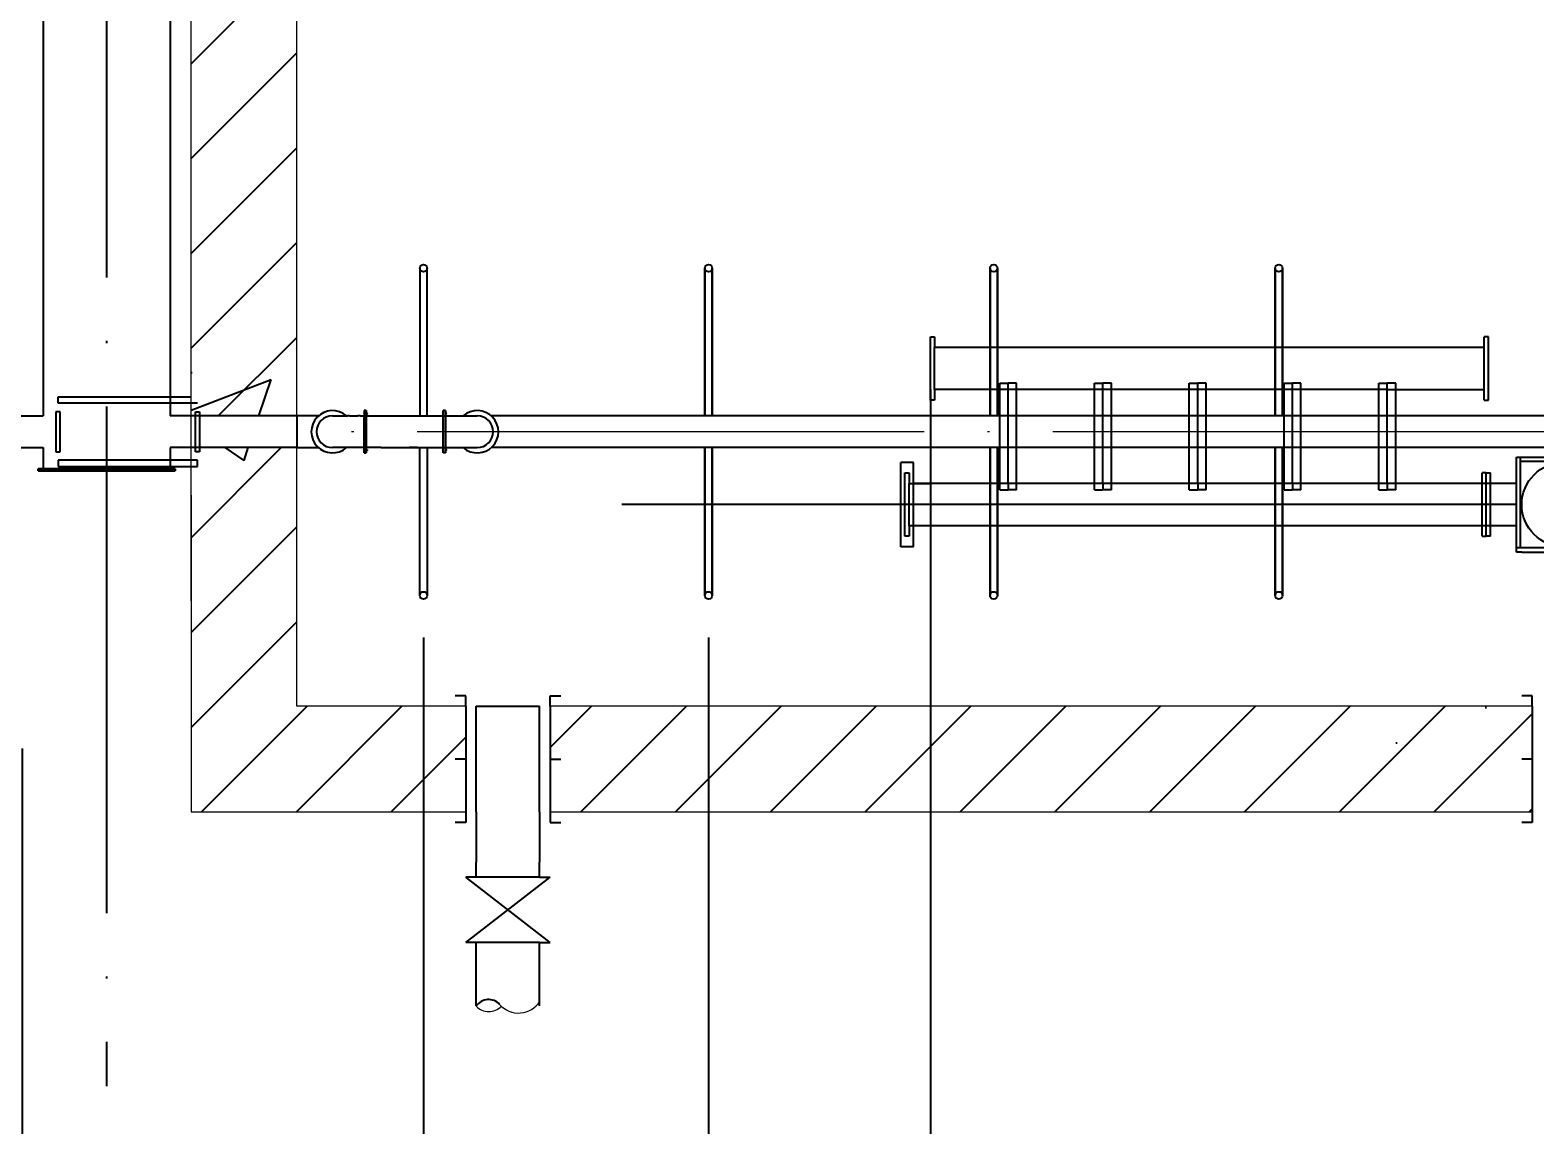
# Model space of a CAD drawing. Header units: millimetres. Extents: x 279 to 2876, y -494 to 1800.
# Drawn here: x 995.9 to 1067.2, y 142.6 to 194.5 of the extents above; entities that cross this region are included whole.
import ezdxf

# ---------------------------------------------------------------- set-up
doc = ezdxf.new("R2010")
doc.units = ezdxf.units.MM
doc.linetypes.add('ACAD_ISO04W100', pattern=[30, 24, -3, 0, -3])
doc.layers.add('图层1', color=1, linetype='Continuous', lineweight=25, plot=False)
doc.layers.add('图层2', color=5, linetype='Continuous', lineweight=25, plot=False)
doc.layers.add('图层3', color=2, linetype='Continuous')
doc.styles.get("Standard").update_dxf_attribs({"font": 'txt', "bigfont": 'gbcbig.shx'})
doc.dimstyles.new('副本 ISO-25', dxfattribs={"dimtxt": 2.5, "dimasz": 2.5, "dimexe": 2, "dimexo": 2, "dimtad": 1, "dimlfac": 100, "dimtxsty": 'Standard', "dimblk": 'ARCHTICK', "dimcen": 2.5, "dimadec": 0, "dimazin": 0, "dimtfac": 1, "dimtmove": 0, "dimatfit": 3, "dimfxl": 1, "dimarcsym": 0})

# ---------------------------------------------------------------- blocks, each defined once
blk = doc.blocks.new('_ArchTick')
at = {"color": 0, "linetype": 'ByBlock', "const_width": 0.15}
blk.add_lwpolyline([(-0.5, -0.5), (0.5, 0.5)], dxfattribs=at)
blk = doc.blocks.new('*D83')
at = {"layer": '图层3', "color": 0, "lineweight": -2, "transparency": 16777216}
for p, q in [((990.566, 160.437), (990.566, 123.796)), ((995.566, 160.437), (995.566, 123.796)), ((990.566, 125.796), (995.566, 125.796)), ((995.566, 125.796), (1005.149, 125.796))]:
    blk.add_line(p, q, dxfattribs=at)
at = {"layer": '图层3', "color": 0, "lineweight": -2, "transparency": 16777216, "xscale": 2.5, "yscale": 2.5, "zscale": 2.5, "rotation": 180}
blk.add_blockref('_ArchTick', (990.566, 125.796), dxfattribs=at)
at = {"layer": '图层3', "color": 0, "lineweight": -2, "transparency": 16777216, "xscale": 2.5, "yscale": 2.5, "zscale": 2.5}
blk.add_blockref('_ArchTick', (995.566, 125.796), dxfattribs=at)
at = {"layer": '图层3', "color": 0, "transparency": 16777216, "insert": (1001.607, 127.671), "char_height": 2.5, "attachment_point": 5}
blk.add_mtext('500', dxfattribs=at)
blk = doc.blocks.new('*D79')
at = {"layer": '图层3', "color": 0, "lineweight": -2, "transparency": 16777216}
for p, q in [((1014.566, 165.687), (1014.566, 123.796)), ((1028.066, 165.687), (1028.066, 123.796)), ((1014.566, 125.796), (1028.066, 125.796))]:
    blk.add_line(p, q, dxfattribs=at)
at = {"layer": '图层3', "color": 0, "lineweight": -2, "transparency": 16777216, "xscale": 2.5, "yscale": 2.5, "zscale": 2.5, "rotation": 180}
blk.add_blockref('_ArchTick', (1014.566, 125.796), dxfattribs=at)
at = {"layer": '图层3', "color": 0, "lineweight": -2, "transparency": 16777216, "xscale": 2.5, "yscale": 2.5, "zscale": 2.5}
blk.add_blockref('_ArchTick', (1028.066, 125.796), dxfattribs=at)
at = {"layer": '图层3', "color": 0, "transparency": 16777216, "insert": (1021.316, 127.671), "char_height": 2.5, "attachment_point": 5}
blk.add_mtext('1350', dxfattribs=at)
blk = doc.blocks.new('*D74')
at = {"layer": '图层3', "color": 0, "lineweight": -2, "transparency": 16777216}
for p, q in [((1038.566, 177.437), (1038.566, 123.796)), ((1098.566, 177.437), (1098.566, 123.796)), ((1038.566, 125.796), (1098.566, 125.796))]:
    blk.add_line(p, q, dxfattribs=at)
at = {"layer": '图层3', "color": 0, "lineweight": -2, "transparency": 16777216, "xscale": 2.5, "yscale": 2.5, "zscale": 2.5, "rotation": 180}
blk.add_blockref('_ArchTick', (1038.566, 125.796), dxfattribs=at)
at = {"layer": '图层3', "color": 0, "lineweight": -2, "transparency": 16777216, "xscale": 2.5, "yscale": 2.5, "zscale": 2.5}
blk.add_blockref('_ArchTick', (1098.566, 125.796), dxfattribs=at)
at = {"layer": '图层3', "color": 0, "transparency": 16777216, "insert": (1068.566, 127.671), "char_height": 2.5, "attachment_point": 5}
blk.add_mtext('6000', dxfattribs=at)

msp = doc.modelspace()

# ---------------------------------------------------------------- hatches: boundary and pattern name
at = {"layer": '图层3'}
h = msp.add_hatch(dxfattribs=at)
h.set_pattern_fill('ANSI31', color=256, style=0)
h.set_pattern_definition([(45, (155.4213, -677.7282), (-2.245064, 2.245064), [])])
h.paths.add_polyline_path([(1020.5659, 162.43685), (1020.5659, 157.43685), (1067.0659, 157.43685), (1067.0659, 162.43685)])
h.paths.add_polyline_path([(1070.0659, 162.43685), (1070.0659, 157.43685), (1116.5659, 157.43685), (1116.5659, 162.43685)])
h.paths.add_polyline_path([(1003.5659, 157.43685), (1016.5659, 157.43685), (1016.5659, 162.43685), (1008.5659, 162.43685), (1008.5659, 172.43685), (1008.5659, 174.68685), (1003.5659, 174.68685), (1003.5659, 167.43685), (1003.5659, 162.43685)])
h.paths.add_polyline_path([(1003.5659, 176.18685), (1008.5659, 176.18685), (1008.5659, 202.68685), (1003.5659, 202.68685)])
h.paths.add_polyline_path([(1008.5659, 407.43685), (1008.5659, 412.43685), (1022.26142, 412.43685), (1027.26379, 417.43685), (1003.5659, 417.43685), (1003.5659, 400.18685), (1008.5659, 400.18685), (1008.5659, 402.43685)])
h.paths.add_polyline_path([(1027.26379, 417.43685), (1022.26142, 412.43685), (1033.1433, 412.43685), (1038.14568, 417.43685)])
h.paths.add_polyline_path([(1038.14568, 417.43685), (1033.1433, 412.43685), (1067.0659, 412.43685), (1067.0659, 417.43685)])
h.paths.add_polyline_path([(1003.5659, 372.18685), (1008.5659, 372.18685), (1008.5659, 398.68685), (1003.5659, 398.68685)])
h.paths.add_polyline_path([(1008.5659, 370.68685), (1003.5659, 370.68685), (1003.5659, 344.18685), (1008.5659, 344.18685)])
h.paths.add_polyline_path([(1008.5659, 342.68685), (1003.5659, 342.68685), (1003.5659, 316.18685), (1008.5659, 316.18685)])
h.paths.add_polyline_path([(1008.5659, 314.68685), (1003.5659, 314.68685), (1003.5659, 288.18685), (1008.5659, 288.18685)])
h.paths.add_polyline_path([(1003.5659, 260.18685), (1008.5659, 260.18685), (1008.5659, 286.68685), (1003.5659, 286.68685)])
h.paths.add_polyline_path([(1003.5659, 232.18685), (1008.5659, 232.18685), (1008.5659, 258.68685), (1003.5659, 258.68685)])
h.paths.add_polyline_path([(1008.5659, 230.68685), (1003.5659, 230.68685), (1003.5659, 204.18685), (1008.5659, 204.18685)])
h.paths.add_polyline_path([(1133.5659, 407.43685), (1133.5659, 412.43685), (1133.5659, 417.43685), (1070.0659, 417.43685), (1070.0659, 412.43685), (1128.5659, 412.43685), (1128.5659, 402.43685), (1128.5659, 162.43685), (1120.5659, 162.43685), (1120.5659, 157.43685), (1133.5659, 157.43685)])
h.paths.add_polyline_path([(1138.5659, 412.43685), (1197.0659, 412.43685), (1197.0659, 417.43685), (1133.5659, 417.43685), (1133.5659, 412.43685), (1133.5659, 402.43685), (1133.5659, 157.43685), (1146.5659, 157.43685), (1146.5659, 162.43685), (1138.5659, 162.43685), (1138.5659, 402.43685)])
h.paths.add_polyline_path([(1258.5659, 412.43685), (1258.5659, 407.43685), (1258.5659, 402.43685), (1258.5659, 400.18685), (1263.5659, 400.18685), (1263.5659, 417.43685), (1200.0659, 417.43685), (1200.0659, 412.43685)])
h.paths.add_polyline_path([(1258.5659, 372.18685), (1263.5659, 372.18685), (1263.5659, 398.68685), (1258.5659, 398.68685)])
h.paths.add_polyline_path([(1258.5659, 344.18685), (1263.5659, 344.18685), (1263.5659, 370.68685), (1258.5659, 370.68685)])
h.paths.add_polyline_path([(1258.5659, 316.18685), (1263.5659, 316.18685), (1263.5659, 342.68685), (1258.5659, 342.68685)])
h.paths.add_polyline_path([(1258.5659, 288.18685), (1263.5659, 288.18685), (1263.5659, 314.68685), (1258.5659, 314.68685)])
h.paths.add_polyline_path([(1258.5659, 260.18685), (1263.5659, 260.18685), (1263.5659, 286.68685), (1258.5659, 286.68685)])
h.paths.add_polyline_path([(1263.5659, 258.68685), (1258.5659, 258.68685), (1258.5659, 232.18685), (1263.5659, 232.18685)])
h.paths.add_polyline_path([(1263.5659, 230.68685), (1258.5659, 230.68685), (1258.5659, 204.18685), (1263.5659, 204.18685)])
h.paths.add_polyline_path([(1258.5659, 176.18685), (1263.5659, 176.18685), (1263.5659, 202.68685), (1258.5659, 202.68685)])
h.paths.add_polyline_path([(1258.5659, 162.43685), (1250.5659, 162.43685), (1250.5659, 157.43685), (1263.5659, 157.43685), (1263.5659, 162.43685), (1263.5659, 172.43685), (1263.5659, 174.68685), (1258.5659, 174.68685)])
h.paths.add_polyline_path([(1246.5659, 157.43685), (1246.5659, 162.43685), (1200.0659, 162.43685), (1200.0659, 157.43685)])
h.paths.add_polyline_path([(1150.5659, 162.43685), (1150.5659, 157.43685), (1197.0659, 157.43685), (1197.0659, 162.43685)])
h.paths.add_polyline_path([(1276.56598, 162.43685), (1276.56598, 172.43685), (1276.56598, 174.68685), (1271.56598, 174.68685), (1271.56598, 167.43685), (1271.56598, 162.43685), (1271.56598, 157.43685), (1284.56598, 157.43685), (1284.56598, 162.43685)])
h.paths.add_polyline_path([(1288.56598, 162.43685), (1288.56598, 157.43685), (1335.06598, 157.43685), (1335.06598, 162.43685)])
h.paths.add_polyline_path([(1338.06598, 162.43685), (1338.06598, 157.43685), (1384.56598, 157.43685), (1384.56598, 162.43685)], flags=17)
h.paths.add_polyline_path([(1276.56598, 202.68685), (1271.56598, 202.68685), (1271.56598, 176.18685), (1276.56598, 176.18685)])
h.paths.add_polyline_path([(1271.56598, 204.18685), (1276.56598, 204.18685), (1276.56598, 230.68685), (1271.56598, 230.68685)])
h.paths.add_polyline_path([(1271.56598, 232.18685), (1276.56598, 232.18685), (1276.56598, 258.68685), (1271.56598, 258.68685)])
h.paths.add_polyline_path([(1276.56598, 286.68685), (1271.56598, 286.68685), (1271.56598, 260.18685), (1276.56598, 260.18685)])
h.paths.add_polyline_path([(1276.56598, 314.68685), (1271.56598, 314.68685), (1271.56598, 288.18685), (1276.56598, 288.18685)])
h.paths.add_polyline_path([(1271.56598, 316.18685), (1276.56598, 316.18685), (1276.56598, 342.68685), (1271.56598, 342.68685)])
h.paths.add_polyline_path([(1271.56598, 344.18685), (1276.56598, 344.18685), (1276.56598, 370.68685), (1271.56598, 370.68685)])
h.paths.add_polyline_path([(1276.56598, 398.68685), (1271.56598, 398.68685), (1271.56598, 372.18685), (1276.56598, 372.18685)])
h.paths.add_polyline_path([(1276.56598, 412.43685), (1335.06598, 412.43685), (1335.06598, 417.43685), (1271.56598, 417.43685), (1271.56598, 400.18685), (1276.56598, 400.18685), (1276.56598, 402.43685), (1276.56598, 407.43685)])
h.paths.add_polyline_path([(1338.06598, 417.43685), (1338.06598, 412.43685), (1396.56598, 412.43685), (1396.56598, 402.43685), (1396.56598, 162.43685), (1388.56598, 162.43685), (1388.56598, 157.43685), (1401.56598, 157.43685), (1401.56598, 407.43685), (1401.56598, 412.43685), (1401.56598, 417.43685)])
h = msp.add_hatch(dxfattribs=at)
h.set_pattern_fill('AR-CONC', color=256, scale=0.25, style=0)
h.set_pattern_definition([(50, (155.42, -677.73), (45.5462, -3.9848), [4.7625, -52.3875]), (355, (155.42, -677.73), (-8.8107, 47.7642), [3.81, -41.91]), (100.451, (159.217, -678.06), (36.7356, 43.7792), [4.0475, -44.5225]), (46.1842, (155.42, -665.03), (67.7698, -10.5106), [7.1437, -78.5812]), (96.6356, (161.07, -665.904), (59.351, 61.8564), [6.0713, -66.7837]), (351.184, (155.42, -665.03), (59.3512, 61.8563), [5.715, -62.865]), (21, (161.77, -668.203), (37.9037, -25.5664), [4.7625, -52.3875]), (326, (161.77, -668.203), (15.4505, 46.047), [3.81, -41.91]), (71.4514, (164.93, -670.334), (53.3541, 20.4807), [4.0475, -44.5225]), (37.5, (155.421, -677.728), (0.77215, 21.13876), [0, -41.402, 0, -42.545, 0, -42.06875]), (7.5, (155.421, -677.728), (16.70492, 25.04514), [0, -24.257, 0, -40.4495, 0, -16.03375]), (327.5, (141.26, -677.728), (33.89765, -1.43219), [0, -15.875, 0, -49.53, 0, -65.7225]), (317.5, (134.91, -677.728), (37.0323, 6.3566), [0, -20.6375, 0, -32.893, 0, -46.6725])])
h.paths.add_polyline_path([(1008.5659, 398.68685), (1003.5659, 398.68685), (1003.5659, 372.18685), (1008.5659, 372.18685)])
h.paths.add_polyline_path([(1008.5659, 412.43685), (1022.26142, 412.43685), (1027.26379, 417.43685), (1003.5659, 417.43685), (1003.5659, 400.18685), (1008.5659, 400.18685), (1008.5659, 402.43685), (1008.5659, 407.43685)])
h.paths.add_polyline_path([(1067.0659, 417.43685), (1038.14568, 417.43685), (1033.1433, 412.43685), (1067.0659, 412.43685)])
h.paths.add_polyline_path([(1038.14568, 417.43685), (1027.26379, 417.43685), (1022.26142, 412.43685), (1033.1433, 412.43685)])
h.paths.add_polyline_path([(1133.5659, 417.43685), (1070.0659, 417.43685), (1070.0659, 412.43685), (1128.5659, 412.43685), (1128.5659, 402.43685), (1128.5659, 162.43685), (1120.5659, 162.43685), (1120.5659, 157.43685), (1133.5659, 157.43685), (1133.5659, 407.43685), (1133.5659, 412.43685)])
h.paths.add_polyline_path([(1116.5659, 162.43685), (1070.0659, 162.43685), (1070.0659, 157.43685), (1116.5659, 157.43685)])
h.paths.add_polyline_path([(1067.0659, 162.43685), (1020.5659, 162.43685), (1020.5659, 157.43685), (1067.0659, 157.43685)])
h.paths.add_polyline_path([(1008.5659, 172.43685), (1008.5659, 174.68685), (1003.5659, 174.68685), (1003.5659, 167.43685), (1003.5659, 162.43685), (1003.5659, 157.43685), (1016.5659, 157.43685), (1016.5659, 162.43685), (1008.5659, 162.43685)])
h.paths.add_polyline_path([(1008.5659, 202.68685), (1003.5659, 202.68685), (1003.5659, 176.18685), (1008.5659, 176.18685)])
h.paths.add_polyline_path([(1008.5659, 230.68685), (1003.5659, 230.68685), (1003.5659, 204.18685), (1008.5659, 204.18685)])
h.paths.add_polyline_path([(1008.5659, 258.68685), (1003.5659, 258.68685), (1003.5659, 232.18685), (1008.5659, 232.18685)])
h.paths.add_polyline_path([(1008.5659, 286.68685), (1003.5659, 286.68685), (1003.5659, 260.18685), (1008.5659, 260.18685)])
h.paths.add_polyline_path([(1008.5659, 314.68685), (1003.5659, 314.68685), (1003.5659, 288.18685), (1008.5659, 288.18685)])
h.paths.add_polyline_path([(1008.5659, 342.68685), (1003.5659, 342.68685), (1003.5659, 316.18685), (1008.5659, 316.18685)])
h.paths.add_polyline_path([(1008.5659, 370.68685), (1003.5659, 370.68685), (1003.5659, 344.18685), (1008.5659, 344.18685)])
h.paths.add_polyline_path([(1138.5659, 402.43685), (1138.5659, 412.43685), (1197.0659, 412.43685), (1197.0659, 417.43685), (1133.5659, 417.43685), (1133.5659, 412.43685), (1133.5659, 402.43685), (1133.5659, 157.43685), (1146.5659, 157.43685), (1146.5659, 162.43685), (1138.5659, 162.43685)])
h.paths.add_polyline_path([(1263.5659, 417.43685), (1200.0659, 417.43685), (1200.0659, 412.43685), (1258.5659, 412.43685), (1258.5659, 407.43685), (1258.5659, 402.43685), (1258.5659, 400.18685), (1263.5659, 400.18685)])
h.paths.add_polyline_path([(1263.5659, 398.68685), (1258.5659, 398.68685), (1258.5659, 372.18685), (1263.5659, 372.18685)])
h.paths.add_polyline_path([(1263.5659, 370.68685), (1258.5659, 370.68685), (1258.5659, 344.18685), (1263.5659, 344.18685)])
h.paths.add_polyline_path([(1263.5659, 342.68685), (1258.5659, 342.68685), (1258.5659, 316.18685), (1263.5659, 316.18685)])
h.paths.add_polyline_path([(1276.56598, 342.68685), (1271.56598, 342.68685), (1271.56598, 316.18685), (1276.56598, 316.18685)])
h.paths.add_polyline_path([(1276.56598, 370.68685), (1271.56598, 370.68685), (1271.56598, 344.18685), (1276.56598, 344.18685)])
h.paths.add_polyline_path([(1276.56598, 398.68685), (1271.56598, 398.68685), (1271.56598, 372.18685), (1276.56598, 372.18685)])
h.paths.add_polyline_path([(1276.56598, 412.43685), (1335.06598, 412.43685), (1335.06598, 417.43685), (1271.56598, 417.43685), (1271.56598, 400.18685), (1276.56598, 400.18685), (1276.56598, 402.43685), (1276.56598, 407.43685)])
h.paths.add_polyline_path([(1263.5659, 314.68685), (1258.5659, 314.68685), (1258.5659, 288.18685), (1263.5659, 288.18685)])
h.paths.add_polyline_path([(1276.56598, 314.68685), (1271.56598, 314.68685), (1271.56598, 288.18685), (1276.56598, 288.18685)])
h.paths.add_polyline_path([(1276.56598, 286.68685), (1271.56598, 286.68685), (1271.56598, 260.18685), (1276.56598, 260.18685)])
h.paths.add_polyline_path([(1263.5659, 286.68685), (1258.5659, 286.68685), (1258.5659, 260.18685), (1263.5659, 260.18685)])
h.paths.add_polyline_path([(1263.5659, 258.68685), (1258.5659, 258.68685), (1258.5659, 232.18685), (1263.5659, 232.18685)])
h.paths.add_polyline_path([(1276.56598, 258.68685), (1271.56598, 258.68685), (1271.56598, 232.18685), (1276.56598, 232.18685)])
h.paths.add_polyline_path([(1276.56598, 230.68685), (1271.56598, 230.68685), (1271.56598, 204.18685), (1276.56598, 204.18685)])
h.paths.add_polyline_path([(1263.5659, 230.68685), (1258.5659, 230.68685), (1258.5659, 204.18685), (1263.5659, 204.18685)])
h.paths.add_polyline_path([(1263.5659, 202.68685), (1258.5659, 202.68685), (1258.5659, 176.18685), (1263.5659, 176.18685)])
h.paths.add_polyline_path([(1276.56598, 202.68685), (1271.56598, 202.68685), (1271.56598, 176.18685), (1276.56598, 176.18685)])
h.paths.add_polyline_path([(1246.5659, 162.43685), (1200.0659, 162.43685), (1200.0659, 157.43685), (1246.5659, 157.43685)])
h.paths.add_polyline_path([(1263.5659, 162.43685), (1263.5659, 172.43685), (1263.5659, 174.68685), (1258.5659, 174.68685), (1258.5659, 162.43685), (1250.5659, 162.43685), (1250.5659, 157.43685), (1263.5659, 157.43685)])
h.paths.add_polyline_path([(1284.56598, 162.43685), (1276.56598, 162.43685), (1276.56598, 172.43685), (1276.56598, 174.68685), (1271.56598, 174.68685), (1271.56598, 167.43685), (1271.56598, 162.43685), (1271.56598, 157.43685), (1284.56598, 157.43685)])
h.paths.add_polyline_path([(1335.06598, 162.43685), (1288.56598, 162.43685), (1288.56598, 157.43685), (1335.06598, 157.43685)])
h.paths.add_polyline_path([(1197.0659, 162.43685), (1150.5659, 162.43685), (1150.5659, 157.43685), (1197.0659, 157.43685)])
h.paths.add_polyline_path([(1384.56598, 162.43685), (1338.06598, 162.43685), (1338.06598, 157.43685), (1384.56598, 157.43685)])
h.paths.add_polyline_path([(1401.56598, 407.43685), (1401.56598, 412.43685), (1401.56598, 417.43685), (1338.06598, 417.43685), (1338.06598, 412.43685), (1396.56598, 412.43685), (1396.56598, 402.43685), (1396.56598, 162.43685), (1388.56598, 162.43685), (1388.56598, 157.43685), (1401.56598, 157.43685)])

# ---------------------------------------------------------------- linework, layer by layer
at = {"linetype": 'ACAD_ISO04W100'}
msp.add_line((999.56586, 417.43685), (999.56586, 144.43685), dxfattribs=at)
msp.add_line((999.56586, 417.43685), (999.56586, 144.43685), dxfattribs=at)
at = {"lineweight": 0}
for p, q in [((1003.5659, 167.43685), (1003.5659, 417.43685)), ((1003.5659, 167.43685), (1003.5659, 417.43685)), ((1008.5659, 162.43685), (1008.5659, 402.43685)), ((1008.5659, 187.43685), (1008.5659, 190.93685)), ((1003.5659, 172.43685), (1003.5659, 162.43685)), ((1003.5659, 172.43685), (1003.5659, 162.43685)), ((1008.5659, 162.43685), (1008.5659, 172.43685)), ((1003.5659, 162.43685), (1003.5659, 157.43685)), ((1003.5659, 162.43685), (1003.5659, 157.43685)), ((1016.5659, 162.43685), (1008.5659, 162.43685)), ((1016.5659, 162.43685), (1008.5659, 162.43685)), ((1016.5659, 162.43685), (1008.5659, 162.43685)), ((1016.5659, 162.43685), (1008.5659, 162.43685)), ((1067.0659, 162.43685), (1020.5659, 162.43685)), ((1067.0659, 162.43685), (1020.5659, 162.43685)), ((1067.0659, 162.43685), (1020.5659, 162.43685)), ((1067.0659, 162.43685), (1020.5659, 162.43685)), ((1003.5659, 157.43685), (1016.5659, 157.43685)), ((1003.5659, 157.43685), (1016.5659, 157.43685)), ((1003.5659, 157.43685), (1016.5659, 157.43685)), ((1003.5659, 157.43685), (1016.5659, 157.43685)), ((1020.5659, 157.43685), (1067.0659, 157.43685)), ((1020.5659, 157.43685), (1067.0659, 157.43685)), ((1020.5659, 157.43685), (1067.0659, 157.43685)), ((1020.5659, 157.43685), (1067.0659, 157.43685))]:
    msp.add_line(p, q, dxfattribs=at)
for p, q in [((1038.5659, 179.43742), (1038.5659, 179.93742)), ((1038.5659, 179.93742), (1038.7659, 179.93742)), ((1038.7659, 179.93742), (1038.7659, 179.43742)), ((1064.78689, 176.93742), (1064.78689, 179.93742)), ((1064.98689, 179.93742), (1064.78689, 179.93742)), ((1064.98689, 179.63742), (1064.98689, 179.93742)), ((1064.98689, 179.43742), (1064.98689, 179.63742)), ((1038.5659, 176.93742), (1038.5659, 179.43742)), ((1038.7659, 177.43742), (1038.7659, 179.43742)), ((1038.7659, 179.43742), (1064.78689, 179.43742)), ((1064.98689, 177.43742), (1064.98689, 179.43742)), ((1060.20006, 177.43742), (1038.7659, 177.43742)), ((1038.7659, 177.43742), (1038.7659, 176.93742)), ((1041.85273, 172.68742), (1041.85273, 177.73742)), ((1041.85273, 177.73742), (1042.25273, 177.73742)), ((1042.25273, 172.98742), (1042.25273, 177.73742)), ((1042.25273, 172.98742), (1042.25273, 177.73742)), ((1042.65273, 177.73742), (1042.25273, 177.73742)), ((1042.25273, 172.98742), (1042.25273, 177.67817)), ((1042.65273, 172.68742), (1042.65273, 177.73742)), ((1046.33956, 172.68742), (1046.33956, 177.73742)), ((1046.33956, 177.73742), (1046.73956, 177.73742)), ((1046.73956, 172.98742), (1046.73956, 177.73742)), ((1046.73956, 172.98742), (1046.73956, 177.73742)), ((1046.73956, 172.98742), (1046.73956, 177.73742)), ((1047.13956, 177.73742), (1046.73956, 177.73742)), ((1047.13956, 172.68742), (1047.13956, 177.73742)), ((1050.82639, 172.68742), (1050.82639, 177.73742)), ((1050.82639, 177.73742), (1051.22639, 177.73742)), ((1051.22639, 172.98742), (1051.22639, 177.73742)), ((1051.22639, 172.98742), (1051.22639, 177.73742)), ((1051.22639, 172.98742), (1051.22639, 177.73742)), ((1051.62639, 177.73742), (1051.22639, 177.73742)), ((1051.62639, 172.68742), (1051.62639, 177.73742)), ((1055.31323, 172.68742), (1055.31323, 177.73742)), ((1055.31323, 177.73742), (1055.71323, 177.73742)), ((1055.71323, 172.98742), (1055.71323, 177.73742)), ((1055.71323, 172.98742), (1055.71323, 177.73742)), ((1055.71323, 172.98742), (1055.71323, 177.73742)), ((1056.11323, 177.73742), (1055.71323, 177.73742)), ((1056.11323, 172.68742), (1056.11323, 177.73742)), ((1059.80006, 172.68742), (1059.80006, 177.73742)), ((1059.80006, 177.73742), (1060.20006, 177.73742)), ((1060.20006, 172.98742), (1060.20006, 177.73742)), ((1060.20006, 172.98742), (1060.20006, 177.73742)), ((1060.60006, 177.73742), (1060.20006, 177.73742)), ((1060.20006, 177.43742), (1062.9667, 177.43742)), ((1060.60006, 172.68742), (1060.60006, 177.73742)), ((1062.9667, 177.43742), (1064.78689, 177.43742)), ((1064.98689, 176.93742), (1064.98689, 177.43742)), ((1038.7659, 176.93742), (1038.5659, 176.93742)), ((1064.78689, 176.93742), (1064.98689, 176.93742)), ((1037.4659, 173.98742), (1037.1659, 173.98742)), ((1037.1659, 173.95045), (1037.1659, 173.98742)), ((1037.1659, 170.22563), (1037.1659, 173.95045)), ((1037.7659, 173.98742), (1037.4659, 173.98742)), ((1037.7659, 173.95045), (1037.7659, 173.98742)), ((1037.7659, 170.22563), (1037.7659, 173.95045)), ((1066.3159, 169.73742), (1066.3159, 174.23742)), ((1066.3159, 174.23742), (1068.5659, 174.23742)), ((1066.5159, 169.93742), (1066.5159, 174.23742)), ((1066.5159, 174.03742), (1068.5659, 174.03742)), ((1037.3659, 172.98742), (1037.3659, 173.48742)), ((1037.3659, 173.48742), (1037.5659, 173.48742)), ((1037.5659, 173.48742), (1037.5659, 172.98742)), ((1064.68689, 170.48742), (1064.68689, 173.48742)), ((1064.88689, 173.48742), (1064.68689, 173.48742)), ((1064.88689, 173.18742), (1064.88689, 173.48742)), ((1064.88689, 173.48742), (1065.08689, 173.48742)), ((1064.88689, 172.98742), (1064.88689, 173.18742)), ((1065.08689, 170.48742), (1065.08689, 173.48742)), ((1037.3659, 170.48742), (1037.3659, 172.98742)), ((1037.5659, 170.98742), (1037.5659, 172.98742)), ((1037.5659, 172.98742), (1038.5659, 172.98742)), ((1064.68689, 172.98742), (1037.7659, 172.98742)), ((1045.36074, 172.98742), (1038.5659, 172.98742)), ((1041.85273, 172.68742), (1042.25273, 172.68742)), ((1042.25273, 172.98742), (1042.25273, 172.68742)), ((1042.25273, 172.98742), (1042.25273, 172.68742)), ((1042.65273, 172.68742), (1042.25273, 172.68742)), ((1066.3159, 172.98742), (1045.36074, 172.98742)), ((1046.33956, 172.68742), (1046.73956, 172.68742)), ((1046.73956, 172.98742), (1046.73956, 172.68742)), ((1046.73956, 172.98742), (1046.73956, 172.68742)), ((1047.13956, 172.68742), (1046.73956, 172.68742)), ((1050.82639, 172.68742), (1051.22639, 172.68742)), ((1051.22639, 172.98742), (1051.22639, 172.68742)), ((1051.22639, 172.98742), (1051.22639, 172.68742)), ((1051.62639, 172.68742), (1051.22639, 172.68742)), ((1055.31323, 172.68742), (1055.71323, 172.68742)), ((1055.71323, 172.98742), (1055.71323, 172.68742)), ((1055.71323, 172.98742), (1055.71323, 172.68742)), ((1056.11323, 172.68742), (1055.71323, 172.68742)), ((1059.80006, 172.68742), (1060.20006, 172.68742)), ((1060.20006, 172.98742), (1060.20006, 172.68742)), ((1060.20006, 172.98742), (1060.20006, 172.68742)), ((1060.60006, 172.68742), (1060.20006, 172.68742)), ((1064.88689, 170.98742), (1064.88689, 172.98742)), ((1066.3159, 171.98742), (1023.9557, 171.98742)), ((1064.88689, 171.98742), (1064.68689, 171.98742)), ((1037.5659, 170.48742), (1037.3659, 170.48742)), ((1038.5659, 170.98742), (1037.5659, 170.98742)), ((1037.5659, 170.98742), (1037.5659, 170.48742)), ((1044.28889, 170.98742), (1038.5659, 170.98742)), ((1066.3159, 170.98742), (1044.28889, 170.98742)), ((1064.68689, 170.48742), (1064.88689, 170.48742)), ((1064.88689, 170.48742), (1064.88689, 170.98742)), ((1065.08689, 170.48742), (1064.88689, 170.48742)), ((1037.1659, 169.98742), (1037.1659, 170.22563)), ((1037.4659, 169.98742), (1037.1659, 169.98742)), ((1037.7659, 169.98742), (1037.3159, 169.98742)), ((1037.7659, 169.98742), (1037.7659, 170.22563)), ((1068.5659, 169.93742), (1066.3159, 169.93742)), ((1066.5659, 169.73742), (1066.3159, 169.73742)), ((1066.5659, 169.73742), (1068.5659, 169.73742)), ((1016.5659, 162.93685), (1016.0659, 162.93685)), ((1016.5659, 162.93685), (1016.0659, 162.93685)), ((1016.5659, 162.93685), (1016.0659, 162.93685)), ((1016.5659, 162.93685), (1016.0659, 162.93685)), ((1016.5659, 162.43685), (1016.5659, 162.93685)), ((1016.5659, 162.43685), (1016.5659, 162.93685)), ((1016.5659, 162.43685), (1016.5659, 162.93685)), ((1016.5659, 162.43685), (1016.5659, 162.93685)), ((1020.5659, 162.43685), (1020.5659, 162.93685)), ((1020.5659, 162.93685), (1021.0659, 162.93685)), ((1020.5659, 162.43685), (1020.5659, 162.93685)), ((1020.5659, 162.93685), (1021.0659, 162.93685)), ((1020.5659, 162.43685), (1020.5659, 162.93685)), ((1020.5659, 162.93685), (1021.0659, 162.93685)), ((1020.5659, 162.43685), (1020.5659, 162.93685)), ((1020.5659, 162.93685), (1021.0659, 162.93685)), ((1067.0659, 162.93685), (1066.5659, 162.93685)), ((1067.0659, 162.43685), (1067.0659, 162.93685)), ((1016.5659, 162.43685), (1016.5659, 157.43685)), ((1016.5659, 162.43685), (1016.5659, 157.43685)), ((1016.5659, 162.43685), (1016.5659, 157.43685)), ((1016.5659, 162.43685), (1016.5659, 157.43685)), ((1020.5659, 162.43685), (1020.5659, 157.43685)), ((1020.5659, 162.43685), (1020.5659, 157.43685)), ((1020.5659, 162.43685), (1020.5659, 157.43685)), ((1020.5659, 162.43685), (1020.5659, 157.43685)), ((1067.0659, 162.43685), (1067.0659, 157.43685)), ((1016.5659, 159.93685), (1016.0659, 159.93685)), ((1020.5659, 159.93685), (1021.0659, 159.93685)), ((1067.0659, 159.93685), (1066.5659, 159.93685)), ((1016.5659, 156.93685), (1016.0659, 156.93685)), ((1016.5659, 156.93685), (1016.0659, 156.93685)), ((1016.5659, 156.93685), (1016.0659, 156.93685)), ((1016.5659, 156.93685), (1016.0659, 156.93685)), ((1016.5659, 157.43685), (1016.5659, 156.93685)), ((1016.5659, 157.43685), (1016.5659, 156.93685)), ((1016.5659, 157.43685), (1016.5659, 156.93685)), ((1016.5659, 157.43685), (1016.5659, 156.93685)), ((1017.0659, 157.43685), (1017.0659, 155.04435)), ((1017.0659, 157.43685), (1017.0659, 155.04435)), ((1017.0659, 157.43685), (1017.0659, 155.04435)), ((1017.0659, 157.43685), (1017.0659, 155.04435)), ((1017.0659, 157.43685), (1017.0659, 155.04435)), ((1017.0659, 157.43685), (1017.0659, 155.04435)), ((1017.0659, 157.43685), (1017.0659, 155.04435)), ((1017.0659, 157.43685), (1017.0659, 155.04435)), ((1017.0659, 157.43685), (1017.0659, 155.04435)), ((1017.0659, 157.43685), (1017.0659, 155.04435)), ((1017.0659, 157.43685), (1017.0659, 155.04435)), ((1017.0659, 157.43685), (1017.0659, 155.04435)), ((1017.0659, 157.43685), (1017.0659, 155.04435)), ((1017.0659, 157.43685), (1017.0659, 155.04435)), ((1017.0659, 157.43685), (1017.0659, 155.04435)), ((1017.0659, 157.43685), (1017.0659, 155.04435)), ((1020.0659, 157.43685), (1020.0659, 155.04435)), ((1020.0659, 157.43685), (1020.0659, 155.04435)), ((1020.0659, 157.43685), (1020.0659, 155.04435)), ((1020.0659, 157.43685), (1020.0659, 155.04435)), ((1020.0659, 157.43685), (1020.0659, 155.04435)), ((1020.0659, 157.43685), (1020.0659, 155.04435)), ((1020.0659, 157.43685), (1020.0659, 155.04435)), ((1020.0659, 157.43685), (1020.0659, 155.04435)), ((1020.0659, 157.43685), (1020.0659, 155.04435)), ((1020.0659, 157.43685), (1020.0659, 155.04435)), ((1020.0659, 157.43685), (1020.0659, 155.04435)), ((1020.0659, 157.43685), (1020.0659, 155.04435)), ((1020.0659, 157.43685), (1020.0659, 155.04435)), ((1020.0659, 157.43685), (1020.0659, 155.04435)), ((1020.0659, 157.43685), (1020.0659, 155.04435)), ((1020.0659, 157.43685), (1020.0659, 155.04435)), ((1020.5659, 157.43685), (1020.5659, 156.93685)), ((1020.5659, 157.43685), (1020.5659, 156.93685)), ((1020.5659, 157.43685), (1020.5659, 156.93685)), ((1020.5659, 157.43685), (1020.5659, 156.93685)), ((1020.5659, 156.93685), (1021.0659, 156.93685)), ((1020.5659, 156.93685), (1021.0659, 156.93685)), ((1020.5659, 156.93685), (1021.0659, 156.93685)), ((1020.5659, 156.93685), (1021.0659, 156.93685)), ((1067.0659, 156.93685), (1066.5659, 156.93685)), ((1067.0659, 157.43685), (1067.0659, 156.93685)), ((1017.0659, 154.34185), (1017.0659, 155.04435)), ((1017.0659, 154.34185), (1017.0659, 155.04435)), ((1017.0659, 154.34185), (1017.0659, 155.04435)), ((1017.0659, 154.34185), (1017.0659, 155.04435)), ((1017.0659, 154.34185), (1017.0659, 155.04435)), ((1017.0659, 154.34185), (1017.0659, 155.04435)), ((1017.0659, 154.34185), (1017.0659, 155.04435)), ((1017.0659, 154.34185), (1017.0659, 155.04435)), ((1017.0659, 154.34185), (1017.0659, 155.04435)), ((1017.0659, 154.34185), (1017.0659, 155.04435)), ((1017.0659, 154.34185), (1017.0659, 155.04435)), ((1017.0659, 154.34185), (1017.0659, 155.04435)), ((1017.0659, 154.34185), (1017.0659, 155.04435)), ((1017.0659, 154.34185), (1017.0659, 155.04435)), ((1017.0659, 154.34185), (1017.0659, 155.04435)), ((1017.0659, 154.34185), (1017.0659, 155.04435)), ((1020.0659, 154.34185), (1020.0659, 155.04435)), ((1020.0659, 154.34185), (1020.0659, 155.04435)), ((1020.0659, 154.34185), (1020.0659, 155.04435)), ((1020.0659, 154.34185), (1020.0659, 155.04435)), ((1020.0659, 154.34185), (1020.0659, 155.04435)), ((1020.0659, 154.34185), (1020.0659, 155.04435)), ((1020.0659, 154.34185), (1020.0659, 155.04435)), ((1020.0659, 154.34185), (1020.0659, 155.04435)), ((1020.0659, 154.34185), (1020.0659, 155.04435)), ((1020.0659, 154.34185), (1020.0659, 155.04435)), ((1020.0659, 154.34185), (1020.0659, 155.04435)), ((1020.0659, 154.34185), (1020.0659, 155.04435)), ((1020.0659, 154.34185), (1020.0659, 155.04435)), ((1020.0659, 154.34185), (1020.0659, 155.04435)), ((1020.0659, 154.34185), (1020.0659, 155.04435)), ((1020.0659, 154.34185), (1020.0659, 155.04435)), ((1017.0659, 154.34185), (1016.5659, 154.34185)), ((1020.5659, 151.24685), (1016.5659, 154.34185)), ((1016.5659, 151.24685), (1020.5659, 154.34185)), ((1017.0659, 154.34185), (1016.5659, 154.34185)), ((1020.5659, 151.24685), (1016.5659, 154.34185)), ((1016.5659, 151.24685), (1020.5659, 154.34185)), ((1017.0659, 154.34185), (1016.5659, 154.34185)), ((1020.5659, 151.24685), (1016.5659, 154.34185)), ((1016.5659, 151.24685), (1020.5659, 154.34185)), ((1017.0659, 154.34185), (1016.5659, 154.34185)), ((1020.5659, 151.24685), (1016.5659, 154.34185)), ((1016.5659, 151.24685), (1020.5659, 154.34185)), ((1020.0659, 154.34185), (1017.0659, 154.34185)), ((1020.0659, 154.34185), (1017.0659, 154.34185)), ((1020.0659, 154.34185), (1017.0659, 154.34185)), ((1020.0659, 154.34185), (1017.0659, 154.34185)), ((1020.0659, 154.34185), (1020.5659, 154.34185)), ((1020.0659, 154.34185), (1020.5659, 154.34185)), ((1020.0659, 154.34185), (1020.5659, 154.34185)), ((1020.0659, 154.34185), (1020.5659, 154.34185)), ((1017.0659, 151.24685), (1016.5659, 151.24685)), ((1017.0659, 151.24685), (1016.5659, 151.24685)), ((1017.0659, 151.24685), (1016.5659, 151.24685)), ((1017.0659, 151.24685), (1016.5659, 151.24685)), ((1017.0659, 148.24685), (1017.0659, 151.24685)), ((1020.0659, 151.24685), (1017.0659, 151.24685)), ((1017.0659, 148.24685), (1017.0659, 151.24685)), ((1020.0659, 151.24685), (1017.0659, 151.24685)), ((1017.0659, 148.24685), (1017.0659, 151.24685)), ((1020.0659, 151.24685), (1017.0659, 151.24685)), ((1017.0659, 148.24685), (1017.0659, 151.24685)), ((1020.0659, 151.24685), (1017.0659, 151.24685)), ((1020.0659, 148.24685), (1020.0659, 151.24685)), ((1020.0659, 151.24685), (1020.5659, 151.24685)), ((1020.0659, 148.24685), (1020.0659, 151.24685)), ((1020.0659, 151.24685), (1020.5659, 151.24685)), ((1020.0659, 148.24685), (1020.0659, 151.24685)), ((1020.0659, 151.24685), (1020.5659, 151.24685)), ((1020.0659, 148.24685), (1020.0659, 151.24685)), ((1020.0659, 151.24685), (1020.5659, 151.24685))]:
    msp.add_line(p, q)
at = {"linetype": 'ACAD_ISO04W100', "lineweight": 0}
msp.add_line((1128.5659, 175.43685), (1008.5659, 175.43685), dxfattribs=at)
at = {"color": 0}
msp.add_line((1017.0659, 157.43685), (1017.0659, 162.43685), dxfattribs=at)
msp.add_line((1017.0659, 157.43685), (1017.0659, 162.43685), dxfattribs=at)
msp.add_line((1017.0659, 157.43685), (1017.0659, 162.43685), dxfattribs=at)
msp.add_line((1017.0659, 157.43685), (1017.0659, 162.43685), dxfattribs=at)
msp.add_circle((1068.5659, 171.98742), 2)
at = {"lineweight": 0}
for centre, radius, start, end in [((1017.6603, 148.80046), 0.82192, 223.6811816, 316.1726464), ((1019.06962, 149.09813), 1.19074, 220.9089818, 327.6488121)]:
    msp.add_arc(centre, radius, start, end, dxfattribs=at)
for p in [(1042.25273, 172.98742), (1046.73956, 172.98742), (1051.22639, 172.98742), (1055.71323, 172.98742), (1060.20006, 172.98742)]:
    msp.add_point(p)
at = {"layer": '图层1'}
for p, q in [((1008.5659, 176.18685), (1008.5659, 174.68685)), ((1009.5659, 176.18685), (1008.5659, 176.18685)), ((1009.59429, 176.18685), (1009.5659, 176.18685)), ((1010.25572, 176.18685), (1010.9659, 176.18685)), ((1011.0659, 176.18685), (1010.9659, 176.18685)), ((1011.0659, 176.18685), (1011.4659, 176.18685)), ((1011.5659, 176.18685), (1011.4659, 176.18685)), ((1011.5659, 176.18685), (1012.1659, 176.18685)), ((1011.76079, 176.30685), (1011.74079, 176.30685)), ((1011.74079, 176.30685), (1011.74079, 176.28685)), ((1011.74079, 176.28685), (1011.76079, 176.28685)), ((1011.86079, 176.43685), (1011.76079, 176.43685)), ((1011.76079, 176.43685), (1011.76079, 176.18685)), ((1011.76079, 176.43685), (1011.76079, 174.43545)), ((1011.86079, 176.43685), (1011.76079, 176.43685)), ((1011.76079, 174.68685), (1011.76079, 176.18685)), ((1011.86079, 176.18685), (1011.86079, 176.43685)), ((1011.86079, 176.43685), (1011.86079, 174.43545)), ((1011.87579, 176.30685), (1011.86079, 176.30685)), ((1011.86079, 176.28685), (1011.87579, 176.28685)), ((1011.86079, 176.28685), (1011.86079, 176.18685)), ((1011.86079, 174.43685), (1011.86079, 176.18685)), ((1011.88579, 176.32685), (1011.87579, 176.32685)), ((1011.87579, 176.32685), (1011.87579, 176.30685)), ((1011.87579, 176.28685), (1011.87579, 176.30685)), ((1011.87579, 176.26685), (1011.87579, 176.28685)), ((1011.88579, 176.26685), (1011.87579, 176.26685)), ((1011.88579, 176.30685), (1011.88579, 176.32685)), ((1011.91079, 176.30685), (1011.88579, 176.30685)), ((1011.88579, 176.30685), (1011.88579, 176.28685)), ((1011.88579, 176.28685), (1011.91079, 176.28685)), ((1011.88579, 176.28685), (1011.88579, 176.26685)), ((1011.91079, 176.28685), (1011.91079, 176.30685)), ((1012.1659, 176.18685), (1012.5659, 176.18685)), ((1012.5659, 176.18685), (1017.11314, 176.18685)), ((1015.50623, 176.30685), (1015.48623, 176.30685)), ((1015.48623, 176.30685), (1015.48623, 176.28685)), ((1015.48623, 176.28685), (1015.50623, 176.28685)), ((1015.50623, 176.28685), (1015.50623, 176.43685)), ((1015.50623, 176.43685), (1015.60623, 176.43685)), ((1015.50623, 176.43685), (1015.50623, 174.43545)), ((1015.60623, 176.43685), (1015.50623, 176.43685)), ((1015.50623, 176.18685), (1015.50623, 176.28685)), ((1015.50623, 174.43685), (1015.50623, 176.18685)), ((1015.60623, 176.43685), (1015.60623, 174.72814)), ((1015.60623, 176.43685), (1015.60623, 174.43545)), ((1015.62123, 176.30685), (1015.60623, 176.30685)), ((1015.60623, 176.28685), (1015.62123, 176.28685)), ((1015.60623, 176.28685), (1015.60623, 176.18685)), ((1015.63123, 176.32685), (1015.62123, 176.32685)), ((1015.62123, 176.32685), (1015.62123, 176.30685)), ((1015.62123, 176.28685), (1015.62123, 176.30685)), ((1015.62123, 176.26685), (1015.62123, 176.28685)), ((1015.63123, 176.26685), (1015.62123, 176.26685)), ((1015.63123, 176.30685), (1015.63123, 176.32685)), ((1015.65623, 176.30685), (1015.63123, 176.30685)), ((1015.63123, 176.30685), (1015.63123, 176.28685)), ((1015.63123, 176.28685), (1015.65623, 176.28685)), ((1015.63123, 176.28685), (1015.63123, 176.26685)), ((1015.65623, 176.28685), (1015.65623, 176.30685)), ((1008.5659, 174.68685), (1009.5659, 174.68685)), ((1009.5659, 174.68685), (1009.59429, 174.68685)), ((1010.9659, 174.68685), (1010.2659, 174.68685)), ((1011.0659, 174.68685), (1010.9659, 174.68685)), ((1011.4659, 174.68685), (1011.0659, 174.68685)), ((1011.5659, 174.68685), (1011.4659, 174.68685)), ((1012.1659, 174.68685), (1011.5659, 174.68685)), ((1011.74079, 174.56545), (1011.74079, 174.58545)), ((1011.74079, 174.58545), (1011.76079, 174.58545)), ((1011.76079, 174.56545), (1011.74079, 174.56545)), ((1011.76079, 174.68685), (1011.76079, 174.43685)), ((1011.76079, 174.43685), (1011.76079, 174.68685)), ((1011.86079, 174.68685), (1011.86079, 174.43685)), ((1011.86079, 174.58545), (1011.87579, 174.58545)), ((1011.87579, 174.56545), (1011.86079, 174.56545)), ((1011.88579, 174.60545), (1011.87579, 174.60545)), ((1011.87579, 174.60545), (1011.87579, 174.58545)), ((1011.87579, 174.58545), (1011.87579, 174.56545)), ((1011.87579, 174.54545), (1011.87579, 174.56545)), ((1011.88579, 174.58545), (1011.88579, 174.60545)), ((1011.88579, 174.58545), (1011.91079, 174.58545)), ((1011.88579, 174.56545), (1011.88579, 174.58545)), ((1011.91079, 174.56545), (1011.88579, 174.56545)), ((1011.88579, 174.56545), (1011.88579, 174.54545)), ((1011.91079, 174.58545), (1011.91079, 174.56545)), ((1012.5659, 174.68685), (1012.1659, 174.68685)), ((1012.5659, 174.68685), (1017.11314, 174.68685)), ((1015.48623, 174.56545), (1015.48623, 174.58545)), ((1015.48623, 174.58545), (1015.50623, 174.58545)), ((1015.50623, 174.56545), (1015.48623, 174.56545)), ((1015.60623, 174.72814), (1015.60623, 174.68685)), ((1015.60623, 174.68685), (1015.60623, 174.43685)), ((1015.60623, 174.58545), (1015.62123, 174.58545)), ((1015.62123, 174.56545), (1015.60623, 174.56545)), ((1015.63123, 174.60545), (1015.62123, 174.60545)), ((1015.62123, 174.60545), (1015.62123, 174.58545)), ((1015.62123, 174.58545), (1015.62123, 174.56545)), ((1015.62123, 174.54545), (1015.62123, 174.56545)), ((1015.63123, 174.58545), (1015.63123, 174.60545)), ((1015.63123, 174.58545), (1015.65623, 174.58545)), ((1015.63123, 174.56545), (1015.63123, 174.58545)), ((1015.65623, 174.56545), (1015.63123, 174.56545)), ((1015.63123, 174.56545), (1015.63123, 174.54545)), ((1015.65623, 174.58545), (1015.65623, 174.56545)), ((1011.76079, 174.43685), (1011.86079, 174.43685)), ((1011.86079, 174.43685), (1011.76079, 174.43685)), ((1011.86079, 174.43545), (1011.76079, 174.43545)), ((1011.88579, 174.54545), (1011.87579, 174.54545)), ((1015.60623, 174.43685), (1015.50623, 174.43685)), ((1015.60623, 174.43545), (1015.50623, 174.43545)), ((1015.63123, 174.54545), (1015.62123, 174.54545))]:
    msp.add_line(p, q, dxfattribs=at)
for centre, radius, start, end in [((1010.25572, 175.43685), 1, 48.5903779, 311.4096221), ((1010.25572, 175.43685), 0.75, 90, 270), ((1017.11314, 175.43685), 1, 228.5903779, 131.4096221), ((1017.11314, 175.43685), 0.75, 270, 90)]:
    msp.add_arc(centre, radius, start, end, dxfattribs=at)
at = {"layer": '图层2'}
for p, q in [((996.56586, 202.68685), (996.56586, 176.18685)), ((996.56586, 202.68685), (996.56586, 176.18685)), ((996.56586, 202.68685), (996.56586, 176.18685)), ((996.56586, 202.68685), (996.56586, 176.18685)), ((1002.56586, 202.68685), (1002.56586, 176.18685)), ((1002.56586, 202.68685), (1002.56586, 176.18685)), ((1002.56586, 202.68685), (1002.56586, 176.18685)), ((1002.56586, 202.68685), (1002.56586, 176.18685)), ((1014.3909, 183.18685), (1014.3909, 176.18685)), ((1014.7409, 176.18685), (1014.7409, 183.18685)), ((1027.8909, 183.18685), (1027.8909, 176.18685)), ((1027.8909, 176.18685), (1027.8909, 183.18685)), ((1027.8909, 183.18685), (1027.8909, 176.18685)), ((1028.2409, 176.18685), (1028.2409, 183.18685)), ((1028.2409, 183.18685), (1028.2409, 176.18685)), ((1028.2409, 176.18685), (1028.2409, 183.18685)), ((1041.3909, 183.18685), (1041.3909, 176.18685)), ((1041.3909, 176.18685), (1041.3909, 183.18685)), ((1041.7409, 176.18685), (1041.7409, 183.18685)), ((1041.7409, 183.18685), (1041.7409, 176.18685)), ((1054.8909, 183.18685), (1054.8909, 176.18685)), ((1054.8909, 176.18685), (1054.8909, 183.18685)), ((1055.2409, 176.18685), (1055.2409, 183.18685)), ((1055.2409, 183.18685), (1055.2409, 176.18685)), ((990.56581, 176.18685), (996.56586, 176.18685)), ((1008.5659, 176.18685), (1002.56586, 176.18685)), ((1127.7409, 176.18685), (1017.77458, 176.18685)), ((990.56581, 174.68685), (996.56586, 174.68685)), ((996.56586, 174.68685), (996.56586, 173.68685)), ((996.56586, 174.68685), (996.56586, 173.68685)), ((996.56586, 174.68685), (996.56586, 173.68685)), ((996.56586, 174.68685), (996.56586, 173.68685)), ((1002.56586, 174.68685), (1002.56586, 173.68685)), ((1002.56586, 174.68685), (1002.56586, 173.68685)), ((1002.56586, 174.68685), (1002.56586, 173.68685)), ((1008.5659, 174.68685), (1002.56586, 174.68685)), ((1002.56586, 174.68685), (1002.56586, 173.68685)), ((1014.2909, 174.68685), (1013.8909, 174.68685)), ((1014.3909, 167.68685), (1014.3909, 174.68685)), ((1014.7409, 174.68685), (1014.7409, 167.68685)), ((1127.7409, 174.68685), (1017.77458, 174.68685)), ((1027.8909, 167.68685), (1027.8909, 174.68685)), ((1027.8909, 174.68685), (1027.8909, 167.68685)), ((1027.8909, 167.68685), (1027.8909, 174.68685)), ((1028.2409, 174.68685), (1028.2409, 167.68685)), ((1028.2409, 167.68685), (1028.2409, 174.68685)), ((1028.2409, 174.68685), (1028.2409, 167.68685)), ((1041.3909, 167.68685), (1041.3909, 174.68685)), ((1041.3909, 174.68685), (1041.3909, 167.68685)), ((1041.7409, 174.68685), (1041.7409, 167.68685)), ((1041.7409, 167.68685), (1041.7409, 174.68685)), ((1054.8909, 167.68685), (1054.8909, 174.68685)), ((1054.8909, 174.68685), (1054.8909, 167.68685)), ((1055.2409, 174.68685), (1055.2409, 167.68685)), ((1055.2409, 167.68685), (1055.2409, 174.68685)), ((996.56586, 173.68685), (996.31586, 173.68685)), ((996.31586, 173.68685), (996.31586, 173.58685)), ((996.31586, 173.58685), (996.31586, 173.68685)), ((996.31586, 173.68685), (996.56586, 173.68685)), ((996.31586, 173.58685), (996.31586, 173.68685)), ((996.31586, 173.68685), (996.56586, 173.68685)), ((996.56586, 173.68685), (996.31586, 173.68685)), ((996.31586, 173.68685), (996.31586, 173.58685)), ((996.31586, 173.58685), (1002.56586, 173.58685)), ((996.56586, 173.58685), (996.31586, 173.58685)), ((996.56586, 173.58685), (996.31586, 173.58685)), ((996.31586, 173.58685), (1002.56586, 173.58685)), ((1002.56586, 173.68685), (996.56586, 173.68685)), ((996.56586, 173.68685), (1002.56586, 173.68685)), ((996.56586, 173.68685), (1002.56586, 173.68685)), ((1002.56586, 173.68685), (996.56586, 173.68685)), ((1002.81586, 173.58685), (996.56586, 173.58685)), ((1002.81586, 173.58685), (996.56586, 173.58685)), ((1002.81586, 173.68685), (1002.56586, 173.68685)), ((1002.56586, 173.68685), (1002.81586, 173.68685)), ((1002.56586, 173.68685), (1002.81586, 173.68685)), ((1002.81586, 173.68685), (1002.56586, 173.68685)), ((1002.56586, 173.58685), (1002.81586, 173.58685)), ((1002.56586, 173.58685), (1002.81586, 173.58685)), ((1002.81586, 173.58685), (1002.81586, 173.68685)), ((1002.81586, 173.68685), (1002.81586, 173.58685)), ((1002.81586, 173.68685), (1002.81586, 173.58685)), ((1002.81586, 173.58685), (1002.81586, 173.68685))]:
    msp.add_line(p, q, dxfattribs=at)
at = {"layer": '图层2', "color": 0}
for p in [(1017.0659, 162.43685), (1017.0659, 162.43685), (1017.0659, 162.43685), (1017.0659, 162.43685), (1020.0659, 157.43685), (1020.0659, 157.43685), (1020.0659, 157.43685), (1020.0659, 157.43685)]:
    msp.add_line(p, (1020.0659, 162.43685), dxfattribs=at)
at = {"layer": '图层2'}
for centre in [(1014.5659, 183.18685), (1014.5659, 183.18685), (1028.0659, 183.18685), (1028.0659, 183.18685), (1028.0659, 183.18685), (1041.5659, 183.18685), (1041.5659, 183.18685), (1055.0659, 183.18685), (1055.0659, 183.18685), (1014.5659, 167.68685), (1028.0659, 167.68685), (1028.0659, 167.68685), (1028.0659, 167.68685), (1041.5659, 167.68685), (1041.5659, 167.68685), (1055.0659, 167.68685), (1055.0659, 167.68685)]:
    msp.add_circle(centre, 0.175, dxfattribs=at)
at = {"layer": '图层2', "color": 0}
msp.add_arc((1017.65147, 147.84124), 0.70444, 42.6346558, 146.2295677, dxfattribs=at)
at = {"layer": '图层3'}
for p, q in [((997.2659, 176.78685), (997.2659, 177.08685)), ((997.2659, 177.08685), (1003.5659, 177.08685)), ((997.5659, 176.78685), (997.2659, 176.78685)), ((1003.8659, 176.78685), (997.5659, 176.78685)), ((997.3659, 176.38685), (997.1659, 176.38685)), ((997.1659, 176.38685), (997.1659, 176.18685)), ((997.1659, 176.18685), (997.1659, 174.68685)), ((997.3659, 176.18685), (997.3659, 176.38685)), ((997.3659, 174.48685), (997.3659, 176.18685)), ((1003.7659, 176.18685), (1003.7659, 176.38685)), ((1003.7659, 176.38685), (1003.9659, 176.38685)), ((1003.7659, 174.48685), (1003.7659, 176.18685)), ((1003.9659, 176.38685), (1003.9659, 176.18685)), ((1003.9659, 176.18685), (1003.9659, 174.48685)), ((997.1659, 174.68685), (997.1659, 174.48685)), ((997.1659, 174.48685), (997.3659, 174.48685)), ((997.5659, 174.08685), (997.2659, 174.08685)), ((997.2659, 174.08685), (997.2659, 173.78685)), ((1003.8659, 174.08685), (997.5659, 174.08685)), ((1003.9659, 174.48685), (1003.7659, 174.48685)), ((1003.8659, 173.78685), (1003.8659, 174.08685)), ((997.2659, 173.78685), (1003.5659, 173.78685)), ((1003.5659, 173.78685), (1003.8659, 173.78685))]:
    msp.add_line(p, q, dxfattribs=at)

# ---------------------------------------------------------------- dimensions: what is measured, and where the dimension line sits
for base, p1, p2, picture, middle in [((1098.5659, 125.79631), (1038.5659, 179.43742), (1098.5659, 179.43742), '*D74', (1068.5659, 127.67131)), ((1028.0659, 125.79631), (1014.5659, 167.68685), (1028.0659, 167.68685), '*D79', (1021.3159, 127.67131)), ((995.56581, 125.79631), (990.56581, 162.43685), (995.56581, 162.43685), '*D83', (1001.60748, 127.67131))]:
    dim = msp.add_linear_dim(base=base, p1=p1, p2=p2, dimstyle='副本 ISO-25', dxfattribs=at)
    dim.commit()
    dim.dimension.update_dxf_attribs({"geometry": picture, "text_midpoint": middle})

doc.saveas('drawing.dxf')
